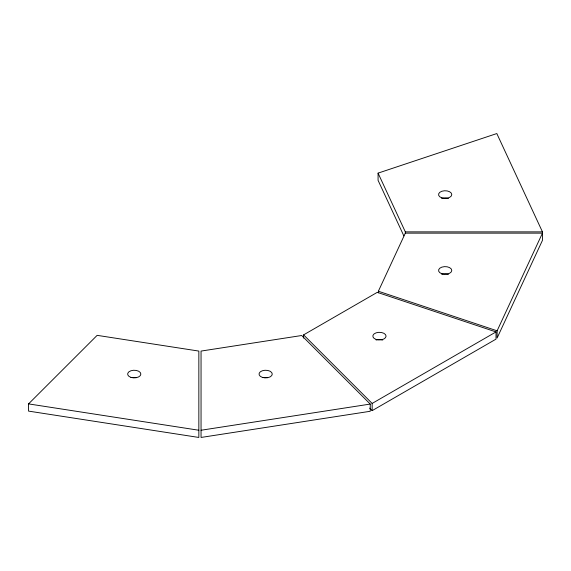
<?xml version="1.0" encoding="UTF-8"?>
<svg xmlns="http://www.w3.org/2000/svg" width="571" height="571" viewBox="0 0 571 571"><rect width="100%" height="100%" fill="white"/><g stroke="black" fill="none" stroke-linecap="round" stroke-linejoin="round"><path stroke-width="0.86" d="M378.366 292.844L378.366 291.239L405.331 233.139L542.45 233.139L497.113 330.823L497.113 338.032L542.45 240.348L542.45 231.869L496.82 133.55L378.073 173.127L378.073 180.336L403.84 235.859M28.55 403.897L97.149 335.348L198.844 351.079L198.844 437.45L28.55 411.106L28.55 403.897L198.844 430.241M303.594 338.082L303.594 334.877L377.26 292.345L496.013 331.922L496.013 339.131L372.156 410.642L369.637 408.129M372.156 410.642L372.156 403.433L496.013 331.922M201.049 430.241L370.244 404.068L370.244 411.277L201.049 437.45L201.049 351.079L301.681 335.512L370.244 404.068M378.073 173.127L405.331 231.869L542.45 231.869M378.366 291.239L497.113 330.823M303.594 334.877L372.156 403.433M405.331 231.869L405.331 233.468M441.847 198.465A6.624 3.826 0 0 1 448.463 198.465M441.847 274.337A6.624 3.826 0 0 1 448.463 274.337M376.139 340.038A6.624 3.826 0 0 1 382.763 340.038M263.938 377.588A6.624 3.826 0 0 1 267.364 377.588M132.529 377.588A6.624 3.826 0 0 1 135.962 377.588M441.847 197.88A6.624 3.826 0 0 0 451.775 194.568A6.624 3.826 0 0 0 441.847 191.256A6.624 3.826 0 0 0 441.847 197.88M441.847 273.745A6.624 3.826 0 0 0 451.775 270.433A6.624 3.826 0 0 0 441.847 267.128A6.624 3.826 0 0 0 441.847 273.745M376.139 339.452A6.624 3.826 0 0 0 386.075 336.141A6.624 3.826 0 0 0 376.139 332.829A6.624 3.826 0 0 0 376.139 339.452M262.339 377.381A6.624 3.826 0 0 0 272.274 374.069A6.624 3.826 0 0 0 262.339 370.757A6.624 3.826 0 0 0 262.339 377.381M130.937 377.381A6.624 3.826 0 0 0 140.866 374.069A6.624 3.826 0 0 0 130.937 370.757A6.624 3.826 0 0 0 130.937 377.381"/></g></svg>
